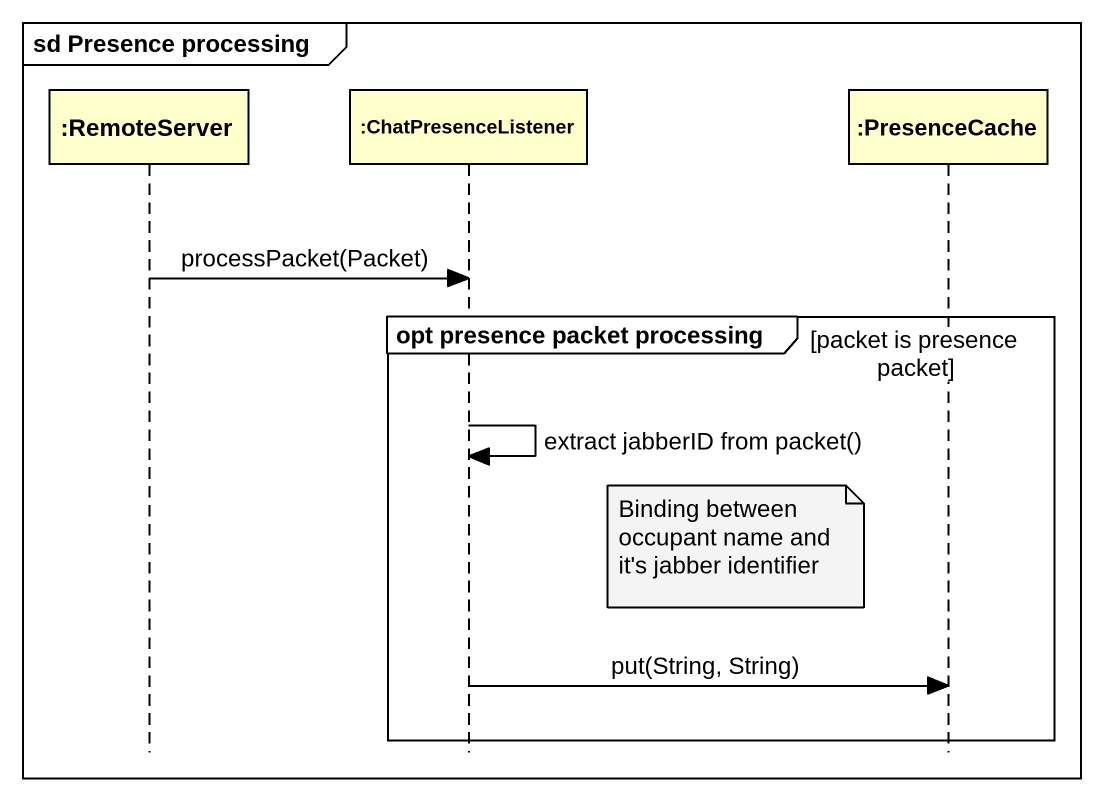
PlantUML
@startuml
mainframe sd Presence processing
hide footbox
participant ":RemoteServer" as RemoteServer
participant ":ChatPresenceListener" as ChatPresenceListener
participant ":PresenceCache" as PresenceCache

RemoteServer -> ChatPresenceListener : processPacket(Packet)
group opt presence packet processing [packet is presence packet]
  ChatPresenceListener -> ChatPresenceListener : extract jabberID from packet()
  note left of PresenceCache : Binding between occupant name and it's jabber identifier
  ChatPresenceListener -> PresenceCache : put(String, String)
end
@enduml
